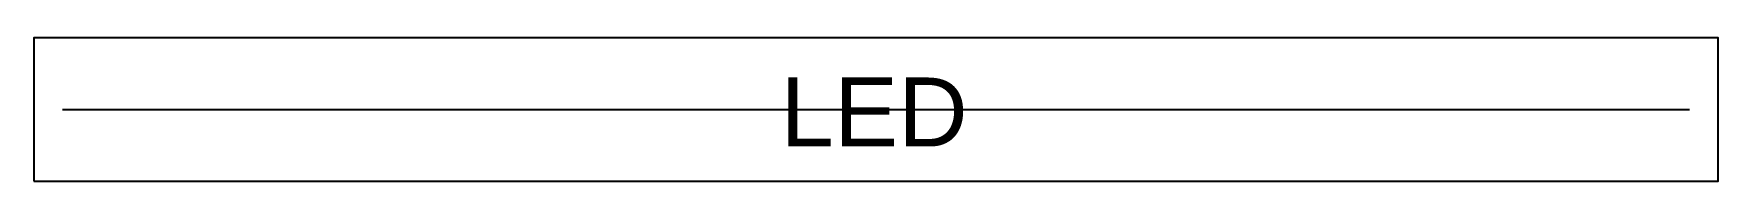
# Model space of a CAD drawing. Header units: inches. Extents: x 0 to 117, y 0 to 10.
import ezdxf

# ---------------------------------------------------------------- set-up
doc = ezdxf.new("R2010")
doc.units = ezdxf.units.IN
doc.header["$MEASUREMENT"] = 0
doc.layers.add('文字', color=2, linetype='Continuous')
doc.styles.get("Standard").update_dxf_attribs({"font": 'arial.ttf'})

msp = doc.modelspace()

# ---------------------------------------------------------------- linework, layer by layer
at = {"layer": '文字', "color": 2}
msp.add_line((2, 5), (115.31, 5), dxfattribs=at)
msp.add_lwpolyline([(0, 0), (117.31, 0), (117.31, 10), (0, 10)], close=True, dxfattribs=at)

# ---------------------------------------------------------------- texts
msp.add_text('LED', height=4.8, dxfattribs=at).set_placement((52, 2.43))

doc.saveas('drawing.dxf')
